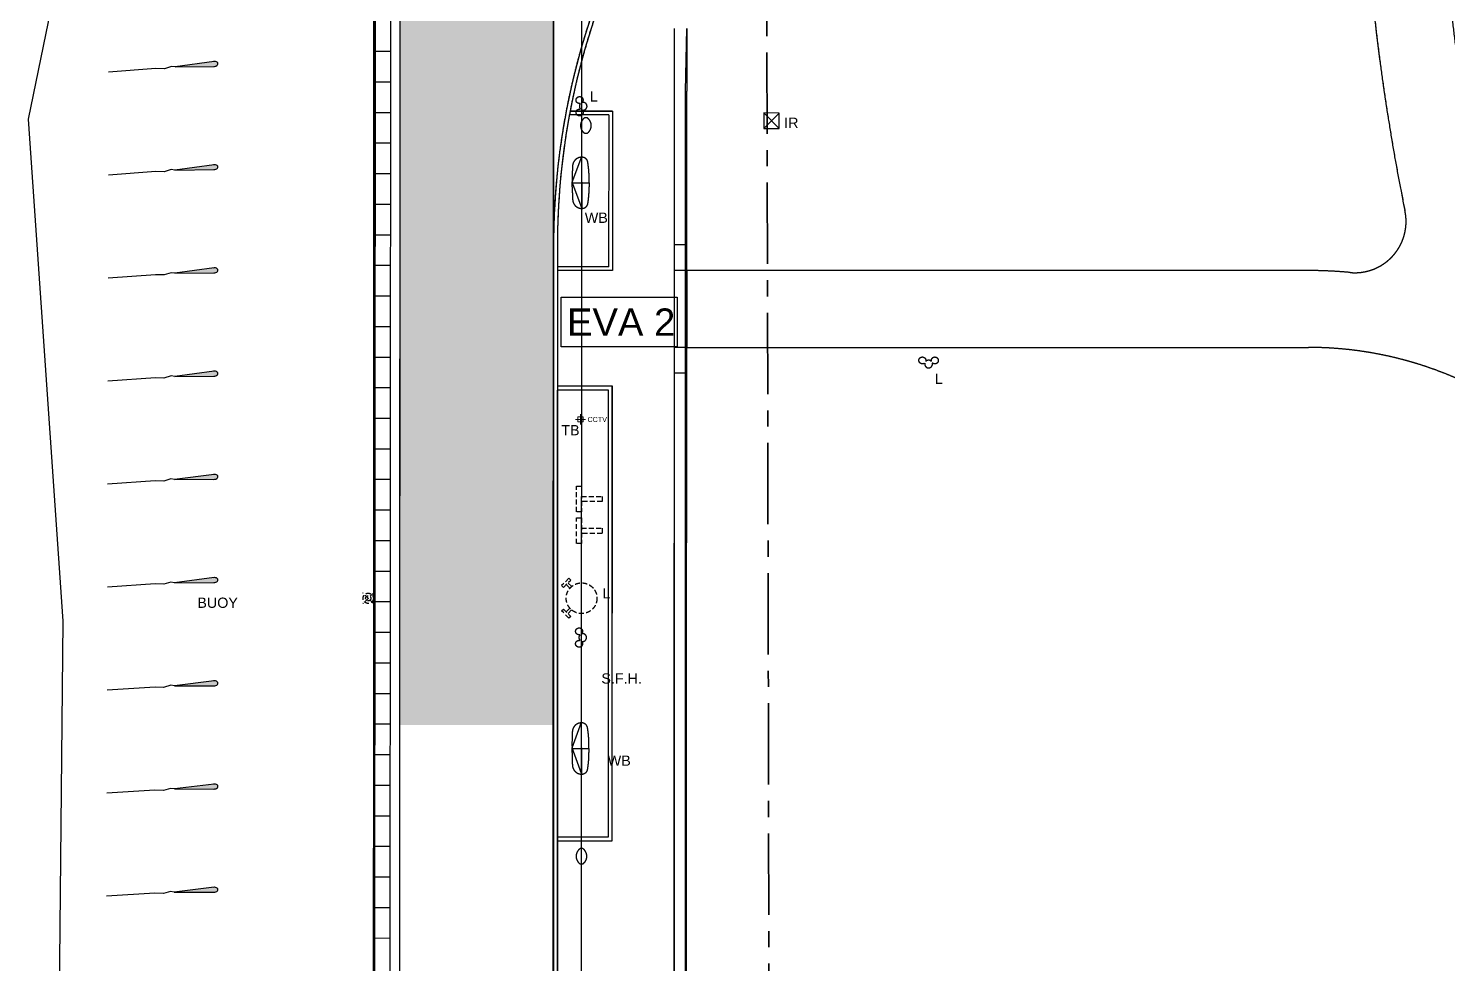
# Model space of a CAD drawing. Header units: millimetres. Extents: x 833576263 to 1668046980, y 817519639 to 1636103653.
# Drawn here: x 833941171 to 833996552, y 817956395 to 817992895 of the extents above; entities that cross this region are included whole.
import ezdxf

# ---------------------------------------------------------------- set-up
doc = ezdxf.new("R2010")
doc.units = ezdxf.units.MM
doc.header["$LTSCALE"] = 100
doc.header["$MEASUREMENT"] = 0
for name, pattern in [('C160$0$DASHED', [19.05, 12.7, -6.35]), ('C160$0$Hidden', [9.525, 6.35, -3.175]), ('R_P_Grid$0$CENTER', [50.8, 31.75, -6.35, 6.35, -6.35]), ('R_site$0$B1_DASHED', [6.5, 1, 5, -0.5]), ('R_site$0$B1_HIDDEN', [5.5, 0, 5, -0.5])]:
    doc.linetypes.add(name, pattern=pattern)
doc.layers.get('Defpoints').update_dxf_attribs({"color": 170})
for name, color, linetype in [('C160$0$+C160', 6, 'C160$0$Hidden'), ('C160$0$EVA', 1, 'C160$0$DASHED'), ('R_site$0$AUDIT_I_160808180252-0', 4, 'Continuous'), ('R_site$0$AUDIT_I_160808180252-11', 4, 'Continuous'), ('R_site$0$AUDIT_I_160808180252-2', 4, 'Continuous'), ('R_site$0$AUDIT_I_160808180252-3', 4, 'Continuous'), ('R_Text for GBP from DLN$0$000-04-LABLES-EVA', 7, 'Continuous'), ('R_Text for GBP from DLN$0$base plan(mm)$0$DLN040__', 7, 'Continuous'), ('T-TITL', 7, 'Continuous'), ('X-REF', 7, 'Continuous')]:
    doc.layers.add(name, color=color, linetype=linetype)
for name, color, linetype, lineweight in [('R_P_Grid$0$RDA9101', 2, 'R_P_Grid$0$CENTER', 35), ('R_P_LG$0$G-CCTV', 80, 'Continuous', 13), ('R_P_LG$0$RDA0624', 7, 'Continuous', 13), ('R_P_LG$0$RDA5803', 1, 'Continuous', 20), ('R_WKCD_PARK$0$000-PAV-Concrete-b', 1, 'Continuous', 25), ('R_WKCD_PARK$0$000-PAV-Tree pits-b', 5, 'Continuous', 9), ('R_WKCD_PARK$0$PAV-secondary path-b', 6, 'Continuous', 18)]:
    doc.layers.add(name, color=color, linetype=linetype, lineweight=lineweight)
doc.styles.add('R_P_LG$0$Arial_2', font='arial.ttf', dxfattribs={"width": 0.8, "height": 200})
doc.styles.add('R_Text for GBP from DLN$0$base plan(mm)$0$SWIS721 LT', font='swiss.ttf')
doc.styles.add('R_Text for GBP from DLN$0$programme (M)$0$programme$0$SWIS721 LT', font='swiss.ttf')
doc.linetypes.add('R_site$0$B1_BDYF', pattern='A,2.5,-0.5,[130,ltypeshp.shx,S=0.5,R=0,X=0,Y=0],-0.5', length=3.5)
doc.linetypes.add('R_site$0$B1_BDYWL', pattern='A,2.5,[1,B1000.shx,S=1,R=0,X=0,Y=0],2.5', length=5)

# ---------------------------------------------------------------- blocks, each defined once
blk = doc.blocks.new('R_P_Grid')
at = {"layer": 'R_P_Grid$0$RDA9101', "flags": 128}
blk.add_lwpolyline([(834400422, 817902331), (834387402.6, 817866709.4), (834384027.5, 817864000), (834374860.2, 817855365.7), (834363294.2, 817844307.5), (834356500.6, 817837623.5), (834356486.5, 817837608.5), (834356028, 817837064.8, 0.0113524), (834348990, 817828511, 0.0013033), (834337547.1, 817813532.7), (834336894.9, 817812501.6, 0.0017352), (834324850.1, 817791585.5), (834321242.5, 817785194.3), (834320157.5, 817783265), (834316164.3, 817775485.7), (834315230.7, 817773739.7), (834310424.4, 817772609.3), (834303594.8, 817771114.9), (834292706.6, 817769903, -0.000919), (834264501.7, 817769460.2, -0.0056297), (834234176.4, 817769259.9, 0.0034014), (834219791.7, 817769228.9, -0.0015748), (834198077.1, 817769102.9, 0.001818), (834177637.5, 817768974.4, -0.0024013), (834152017.4, 817768843.2, 0.0022431), (834140663.6, 817768788.6, -0.0022431), (834131580.4, 817768744.9, -0.022644), (834121606.8, 817769193.6, 0.0146602), (834115514.7, 817769565.3), (834102710.5, 817770971, 0.0098447), (834091359, 817772167.3), (834085152.6, 817773953.6), (834069697.8, 817776969.2), (834069689.3, 817776969), (834061134.2, 817769447.5), (834057833.8, 817769522.5), (834045122, 817776440.8, -0.0348028), (834018856.9, 817796352.3, -0.0353292), (833995554.5, 817819661.6), (833988037.3, 817828964.3), (833985007, 817832721.5), (833977391.7, 817843682.2), (833976567.6, 817844868.7), (833970281.9, 817855496.5), (833969957.4, 818008440.1)], format="xyb", dxfattribs=at)
blk = doc.blocks.new('R_site$0$SLOPE')
at = {"linetype": 'Continuous'}
h = blk.add_hatch(color=0, dxfattribs=at)
edge = h.paths.add_edge_path()
edge.add_line((3.58, 0), (0.31, 0.41))
edge.add_ellipse((0.3, 0.01), major_axis=(0, 0.41), ratio=0.731707, start_angle=358.8413, end_angle=551.2243)
edge.add_line((0.3, -0.4), (3.58, 0))
at = {"color": 0, "linetype": 'Continuous'}
for p, q in [((3.58, 0), (0.3, 0.42)), ((0.3, -0.4), (3.58, 0)), ((3.58, 0), (3.88, -0.14)), ((3.88, -0.14), (4.48, 0.14)), ((4.48, 0.14), (5.18, 0)), ((5.18, 0), (9.13, 0))]:
    blk.add_line(p, q, dxfattribs=at)
blk.add_ellipse((0.3, 0.01), major_axis=(0, 0.41), ratio=0.731707, start_param=6.120326, end_param=9.620679, dxfattribs=at)
blk = doc.blocks.new('R_site$0$11sw3b')
at = {"layer": 'R_site$0$AUDIT_I_160808180252-11', "linetype": 'R_site$0$B1_BDYF', "lineweight": 30, "flags": 128}
blk.add_lwpolyline([(833985.20082, 817807.46572), (833977.70066, 817816.66388), (833969.1555, 817828.2915), (833963.82752, 817836.29754), (833958.71474, 817844.55237), (833955.99572, 817851.15458), (833955.20227, 817858.20678), (833954.76687, 817865.40875), (833954.68068, 817870.29486), (833954.66349, 817900.26283), (833954.61905, 817930.31324), (833954.65117, 817971.11005), (833954.65605, 817997.48965), (833954.64079, 818000)], dxfattribs=at)
at = {"layer": 'R_site$0$AUDIT_I_160808180252-2', "linetype": 'R_site$0$B1_DASHED', "lineweight": 30, "flags": 128}
blk.add_lwpolyline([(834429.22928, 817872.53158), (834429.23083, 817872.52759), (834429.98171, 817870.60153), (834430.54194, 817868.88381), (834431.34177, 817865.50536), (834430.61789, 817863.85636), (834429.45884, 817862.47804), (834427.95848, 817861.482), (834426.2383, 817860.94892), (834424.25006, 817860.94891), (834407.94705, 817845.72329), (834402.58495, 817842.83898), (834387.90828, 817828.44817), (834381.11897, 817822.82533), (834376.73917, 817816.23412), (834357.95226, 817790.58201), (834352.07852, 817785.79515), (834346.92867, 817775.09389), (834338.95153, 817759.75302), (834330.92946, 817747.22924), (834329.81682, 817745.8067), (834328.54602, 817744.52347), (834327.13439, 817743.39702), (834325.60113, 817742.4427), (834323.96714, 817741.6735), (834322.25466, 817741.09989), (834320.0767, 817740.6741), (834269.71335, 817740.40188), (834219.95996, 817740.48395), (834189.16987, 817741.09307), (834167.97691, 817742.57461), (834089.23219, 817741.56247), (834063.79777, 817741.95973), (834061.99085, 817741.94133), (834060.18385, 817741.93813), (834058.37688, 817741.95015), (834056.57007, 817741.97737), (834054.76356, 817742.01979), (834052.95746, 817742.07742), (834051.15192, 817742.15024), (834049.34634, 817742.18592), (834047.55806, 817742.43774), (834045.81283, 817742.90204), (834044.13583, 817743.57215), (834042.58293, 817744.49616), (834041.03615, 817745.43039), (834039.49558, 817746.37481), (834037.71399, 817747.48453), (834017.7631, 817760.35899), (834002.14995, 817771.77972), (833988.19125, 817785.3549), (833964.23528, 817813.20932), (833941.50687, 817845.45221), (833942.15974, 817900), (833942.27443, 817909.58258), (833942.23566, 817939.85927), (833942.52609, 817969.75474), (833941.17057, 817989.34922), (833943.35888, 818000)], dxfattribs=at)
at = {"layer": 'R_site$0$AUDIT_I_160808180252-3', "linetype": 'R_site$0$B1_HIDDEN', "lineweight": 30, "flags": 128}
blk.add_lwpolyline([(834356.47568, 817806.06143), (834356.47499, 817806.06034), (834353.34465, 817801.09165), (834348.16295, 817792.02368), (834342.25572, 817783.36081), (834336.20049, 817765.87661), (834330.9922, 817757.98335), (834325.762, 817752.53516), (834319.943, 817750.27763), (834311.95739, 817750.96349), (834302.56089, 817750.17254), (834293.67648, 817749.88833), (834251.06733, 817749.25985), (834225.5347, 817749.25985), (834207.5347, 817749.16202), (834176.42599, 817748.96637), (834157.34989, 817748.86855), (834129.06853, 817748.73263), (834114.28614, 817749.58079), (834102.04826, 817750.91363), (834095.2629, 817751.70122), (834087.62938, 817752.42822), (834080.48051, 817754.48806), (834075.51266, 817755.4574), (834068.48496, 817749.27788), (834052.24858, 817749.64138), (834046.19022, 817753.15522), (834034.64729, 817759.35914), (834019.85265, 817769.72811), (834005.82116, 817781.10855), (833992.62186, 817793.44449), (833980.31967, 817806.67525), (833968.97787, 817820.73785), (833959.70168, 817834.09205), (833950.29929, 817849.98047), (833950.14042, 817900), (833949.82314, 817999.89243), (833949.82311, 818000)], dxfattribs=at)
at = {"layer": 'R_site$0$AUDIT_I_160808180252-0', "linetype": 'Continuous', "lineweight": 20}
for p, xscale, yscale, rotation in [((833948.56676, 817991.52202), 0.4686815593517303, 0.2343407796758652, 184.5419645004687), ((833948.56676, 817987.49272), 0.4696671046868139, 0.234833552343407, 184.3989512522425), ((833948.56676, 817983.46342), 0.4706891517009783, 0.2353445758504892, 184.2559754090449), ((833948.56676, 817979.43411), 0.471674697036063, 0.2358373485180315, 184.1139631959109), ((833948.56676, 817975.40481), 0.4726967440502279, 0.236348372025114, 183.9730531774394), ((833948.56676, 817971.37551), 0.4737187910643892, 0.2368593955321946, 183.8319769953391), ((833948.56676, 817967.34621), 0.4747408380785511, 0.2373704190392755, 183.6910073214706), ((833948.56676, 817963.3169), 0.4757628850927137, 0.2378814425463569, 183.5519847858447), ((833948.56676, 817959.2876), 0.476784932106878, 0.238392466053439, 183.4130493157164)]:
    blk.add_blockref('R_site$0$SLOPE', p, dxfattribs=dict(at, xscale=xscale, yscale=yscale, rotation=rotation))
blk = doc.blocks.new('R_site')
at = {"linetype": 'R_site$0$B1_BDYWL', "lineweight": 5, "xscale": 1000, "yscale": 1000, "zscale": 1000}
blk.add_blockref('R_site$0$11sw3b', (0, 0), dxfattribs=at)
blk = doc.blocks.new('R_WKCD_PARK')
at = {"layer": 'Defpoints'}
blk.add_lwpolyline([(833961618, 817879845), (833961668, 817994332, -0.405705), (833969536, 818002425, 0.056187), (834023043, 818010017, -0.046979), (834087592, 818020389, -0.016359), (834088573, 818020421), (834091397, 818020421, -0.012147), (834090783, 818020570), (834073471, 818025208, 0.037249), (834021540, 818015826, -0.056187), (833969364, 818008422, 0.405705), (833955668, 817994334), (833955618, 817879824)], format="xyb", dxfattribs=at)
at = {"layer": 'R_WKCD_PARK$0$000-PAV-Concrete-b'}
blk.add_line((833961814, 817984441), (833961814, 817879845), dxfattribs=at)
at = {"layer": 'R_WKCD_PARK$0$000-PAV-Concrete-b', "flags": 128}
for points in [[(833955638, 817853524), (833954766, 817865400), (833954661, 817879821), (833954661, 818096870)], [(833966368, 817992896), (833966368, 817990439), (833966368, 817879861), (833966419, 817865870), (833966603, 817863376)], [(833967101, 817863413), (833966919, 817865890), (833966818, 817879863), (833966818, 817990439), (833966868, 817992895)], [(833962311, 817989665), (833963966, 817989665), (833963966, 817983444), (833961839, 817983444)], [(833961664, 817984441), (833961664, 817879845), (833961684, 817870697), (833961752, 817865248), (833961915, 817863032)], [(833961804, 817961188), (833963954, 817961188), (833963954, 817978928), (833961812, 817978928)]]:
    blk.add_lwpolyline(points, dxfattribs=at)
at = {"layer": 'R_WKCD_PARK$0$000-PAV-Concrete-b'}
for radius in [28000, 27850]:
    blk.add_arc((833989664, 817984429), radius, 159.693, 179.9748, dxfattribs=at)
at = {"layer": 'R_WKCD_PARK$0$000-PAV-Tree pits-b', "flags": 128}
for points in [[(833962282, 817989515), (833963816, 817989515), (833963816, 817983594), (833961846, 817983594)], [(833963811, 817978778), (833961811, 817978778), (833961811, 817961338), (833963804, 817961338), (833963804, 817978778)]]:
    blk.add_lwpolyline(points, dxfattribs=at)
at = {"layer": 'R_WKCD_PARK$0$PAV-secondary path-b', "flags": 128}
blk.add_lwpolyline([(833991117, 817983444), (833966863, 817983444), (833966863, 817980444), (833991117, 817980444)], dxfattribs=at)
at = {"layer": 'R_WKCD_PARK$0$PAV-secondary path-b'}
for centre, radius, start, end in [((834079339, 818002885), 86169, 180.15268, 191.28491), ((834079339, 818002885), 83169, 179.88294, 191.28491), ((834009525, 817988954), 14978, 191.2849, 192.2226), ((833992931, 817985360), 2000, 264.648, 12.2226), ((833991117, 817965998), 17446, 84.648, 90), ((833991117, 817965998), 14446, 51.2697, 90)]:
    blk.add_arc(centre, radius, start, end, dxfattribs=at)
blk = doc.blocks.new('R_P_LG$0$R_LG_EX-furn_ORG_dwg_CCTV-11552149-LG_F _5_000 Mpd_')
at = {"layer": 'R_P_LG$0$G-CCTV', "flags": 128}
for points in [[(-200, 0), (0, 0), (0, -200)], [(0, 200), (0, 0), (200, 0)]]:
    blk.add_lwpolyline(points, dxfattribs=at)
blk.add_lwpolyline([(-100, 100), (100, 100), (100, -100), (-100, -100)], close=True, dxfattribs=at)
at = {"layer": 'R_P_LG$0$G-CCTV', "insert": (274, 95), "char_height": 200, "width": 719.87, "attachment_point": 1, "line_spacing_factor": 0.941778, "style": 'R_P_LG$0$Arial_2'}
blk.add_mtext('CCTV', dxfattribs=at)
blk = doc.blocks.new('R_P_LG')
at = {"layer": 'R_P_LG$0$RDA0624', "lineweight": 18}
h = blk.add_hatch(dxfattribs=at)
h.set_pattern_fill('DOTS', color=4, scale=90, angle=45, style=0)
h.set_pattern_definition([(45, (0, 0), (-50.513940681, 151.541822043), [0, -142.875])])
h.paths.add_polyline_path([(834023042.8602, 818010017.0877, -0.0469794105), (834087592.4086, 818020388.9736, -0.01635881), (834088573.1495, 818020421.0696), (834091396.5953, 818020421.0696, -0.0121473096), (834090782.7579, 818020569.6643), (834073470.9741, 818025208.3428, 0.0372492311), (834021539.7889, 818015825.7688, -0.0561869279), (833969363.6877, 818008422.2874, 0.4057052637), (833955668.2659, 817994334.2822), (833955655.7003, 817965708.069), (833961655.7009, 817965708.069), (833961668.2653, 817994331.6485, -0.4057052637), (833969535.848, 818002424.7579, 0.0561869279)])
at = {"layer": 'R_P_LG$0$RDA5803'}
blk.add_lwpolyline([(833961618.0111, 817879844.8784), (833961668.2653, 817994331.6485, -0.4057052637), (833969535.848, 818002424.7579, 0.0561869279), (834023042.8602, 818010017.0877, -0.0469794105), (834087592.4086, 818020388.9736, -0.01635881), (834088573.1495, 818020421.0696), (834091396.5953, 818020421.0696, -0.0121473096), (834090782.7579, 818020569.6643), (834073470.9741, 818025208.3428, 0.0372492311), (834021539.7889, 818015825.7688, -0.0561869279), (833969363.6877, 818008422.2874, 0.4057052637), (833955668.2659, 817994334.2822), (833955618.0015, 817879824.4572)], format="xyb", dxfattribs=at)
blk.add_blockref('R_P_LG$0$R_LG_EX-furn_ORG_dwg_CCTV-11552149-LG_F _5_000 Mpd_', (833962714.408, 817977636.7595))
blk = doc.blocks.new('C160$0$A$C4A6C4566')
at = {"layer": 'C160$0$+C160', "ltscale": 0.0003}
for p, q in [((833954.645, 817970.439), (833954.218, 817970.866)), ((833954.645, 817970.866), (833954.218, 817970.439))]:
    blk.add_line(p, q, dxfattribs=at)
for radius in [0.201, 0.101]:
    blk.add_circle((833954.432, 817970.652), radius, dxfattribs=at)
blk = doc.blocks.new('C160')
at = {"layer": 'C160$0$+C160'}
for p, q in [((833954.661, 817879.821), (833954.719, 818011.098)), ((833954.71, 817992.004), (833955.31, 817992.003)), ((833954.71, 817990.81), (833955.31, 817990.81)), ((833954.709, 817989.617), (833955.309, 817989.617)), ((833963.816, 817989.515), (833962.282, 817989.515)), ((833963.966, 817989.664), (833962.311, 817989.665)), ((833970.466, 817988.992), (833969.866, 817989.593)), ((833969.866, 817988.993), (833970.466, 817989.592)), ((833954.709, 817988.423), (833955.309, 817988.423)), ((833954.708, 817987.23), (833955.308, 817987.23)), ((833954.708, 817986.037), (833955.308, 817986.036)), ((833954.707, 817984.843), (833955.307, 817984.843)), ((833954.707, 817983.65), (833955.307, 817983.65)), ((833954.706, 817982.456), (833955.306, 817982.456)), ((833954.706, 817981.263), (833955.306, 817981.263)), ((833954.705, 817980.07), (833955.305, 817980.069)), ((833954.704, 817978.876), (833955.304, 817978.876)), ((833954.704, 817977.683), (833955.304, 817977.682)), ((833954.703, 817976.489), (833955.303, 817976.489)), ((833954.703, 817975.296), (833955.303, 817975.296)), ((833954.702, 817974.102), (833955.302, 817974.102)), ((833954.702, 817972.909), (833955.302, 817972.909)), ((833954.701, 817971.716), (833955.301, 817971.715)), ((833954.701, 817970.522), (833955.301, 817970.522)), ((833954.7, 817969.329), (833955.3, 817969.328)), ((833954.7, 817968.135), (833955.3, 817968.135)), ((833954.699, 817966.942), (833955.299, 817966.942)), ((833954.699, 817965.748), (833955.299, 817965.748)), ((833954.698, 817964.555), (833955.298, 817964.555)), ((833954.698, 817963.362), (833955.298, 817963.361)), ((833954.697, 817962.168), (833955.297, 817962.168)), ((833954.697, 817960.975), (833955.297, 817960.975)), ((833954.696, 817959.781), (833955.296, 817959.781)), ((833954.696, 817958.588), (833955.296, 817958.588)), ((833954.695, 817957.395), (833955.295, 817957.394))]:
    blk.add_line(p, q, dxfattribs=at)
at = {"layer": 'C160$0$+C160', "ltscale": 0.0003}
for p, q in [((833962.3, 817971.043), (833962.157, 817971.186)), ((833962.371, 817971.114), (833962.228, 817971.257)), ((833962.3, 817970.268), (833962.157, 817970.125)), ((833962.37, 817970.197), (833962.227, 817970.054))]:
    blk.add_line(p, q, dxfattribs=at)
at = {"layer": 'C160$0$+C160'}
for points in [[(834254.529, 817753.956), (834210.283, 817753.895), (834162.651, 817753.623), (834160.744, 817753.995), (834157.916, 817753.361), (834107.512, 817754.565), (834105.198, 817754.977), (834099.331, 817758.641), (834095.064, 817760.806), (834078.175, 817762.115), (834050.169, 817755.142), (834048.03, 817756.03, -0.065281), (834033.662, 817764.332, -0.019968), (834000.397, 817792.025, -0.029895), (833985.19, 817807.494, -0.021438), (833974.808, 817820.486, -0.020879), (833958.722, 817844.532, -0.129185), (833955.638, 817853.524), (833954.765, 817865.4), (833954.661, 817879.821), (833954.757, 818098.296, -0.191627), (834003.641, 818199.362, 0.20608), (834009.317, 818211.982), (834009.949, 818250.911)], [(834254.52, 817754.556), (834210.281, 817754.495), (834162.707, 817754.224), (834160.735, 817754.608), (834157.856, 817753.963), (834107.572, 817755.164), (834105.417, 817755.548), (834099.626, 817759.164), (834095.229, 817761.395), (834078.125, 817762.721), (834050.217, 817755.772), (834048.26, 817756.584, -0.065281), (834034.027, 817764.808, -0.019968), (834000.799, 817792.471, -0.029895), (833985.642, 817807.889, -0.021438), (833975.292, 817820.84, -0.020888), (833959.228, 817844.855, -0.12935), (833956.237, 817853.568), (833955.365, 817865.424), (833955.261, 817879.823), (833955.319, 818011.098)], [(834036.243, 817984.035, 0.207882), (834016.097, 817973.642, -0.316208), (834013.882, 817973.02, -0.084511), (834002.03, 817979.61, -0.176234), (833997.778, 817986.61, -0.049792), (833996.17, 818003.055, -0.003116), (833993.17, 818002.656, 0.048612), (833994.836, 817986.023, 0.004091), (833994.886, 817985.783, -0.50719), (833992.745, 817983.368, 0.023357), (833991.117, 817983.444), (833966.863, 817983.444), (833966.862, 817980.444), (833991.117, 817980.444, -0.17062), (834000.156, 817977.268, 0.075524), (834011.436, 817970.73, -0.436207), (834012.507, 817968.001, 0.047328), (834010.643, 817962.963, -0.157449), (834003.104, 817951.256, 0.465105)]]:
    blk.add_lwpolyline(points, format="xyb", dxfattribs=at)
for points in [[(833966.368, 817992.896), (833966.367, 817990.439)], [(833966.868, 817992.895), (833966.867, 817990.439)], [(833966.367, 817990.439), (833966.318, 817879.861), (833966.419, 817865.87), (833966.603, 817863.376)], [(833967.101, 817863.413), (833966.919, 817865.89), (833966.818, 817879.863), (833966.867, 817990.439)], [(833963.966, 817989.664), (833963.964, 817983.444), (833961.839, 817983.445)], [(833963.816, 817989.515), (833963.814, 817983.594), (833961.846, 817983.595)], [(833962.767, 817985.898), (833962.393, 817986.897), (833962.762, 817987.897)], [(833962.764, 817986.898), (833962.762, 817987.897)], [(833962.764, 817986.898), (833962.767, 817985.898)], [(833961.664, 817984.441), (833961.618, 817879.845), (833961.684, 817870.697), (833961.752, 817865.248), (833961.915, 817863.032)], [(833961.814, 817984.441), (833961.768, 817879.845)], [(833966.863, 817984.444), (833966.363, 817984.444)], [(833966.863, 817983.444), (833966.363, 817983.444)], [(833966.862, 817980.444), (833966.362, 817980.445)], [(833966.862, 817979.444), (833966.362, 817979.445)], [(833961.804, 817961.188), (833963.954, 817961.187), (833963.962, 817978.928), (833961.812, 817978.929)], [(833962.758, 817963.821), (833962.384, 817964.82), (833962.753, 817965.821)], [(833962.755, 817964.821), (833962.753, 817965.821)], [(833962.755, 817964.821), (833962.758, 817963.821)]]:
    blk.add_lwpolyline(points, dxfattribs=at)
for points in [[(833962.876, 817989.403, 0.533333), (833962.877, 817988.803), (833962.977, 817988.803, 0.533333), (833962.976, 817989.403)], [(833962.996, 817987.688, 0.18547), (833962.923, 817987.812, 0.173886), (833962.757, 817987.867, 0.392676), (833962.405, 817987.527, 0.014037), (833962.392, 817987.023), (833962.393, 817986.867), (833963.054, 817986.869), (833963.053, 817987.025, 0.04166)], [(833963.001, 817986.049, -0.18547), (833962.928, 817985.925, -0.173886), (833962.762, 817985.868, -0.392676), (833962.409, 817986.207, -0.014037), (833962.393, 817986.71), (833962.393, 817986.867), (833963.054, 817986.869), (833963.054, 817986.712, -0.04166)], [(833962.987, 817965.612, 0.18547), (833962.914, 817965.735, 0.173886), (833962.748, 817965.791, 0.392676), (833962.396, 817965.45, 0.014037), (833962.383, 817964.947), (833962.384, 817964.79), (833963.045, 817964.792), (833963.044, 817964.948, 0.04166)], [(833962.992, 817963.972, -0.18547), (833962.919, 817963.848, -0.173886), (833962.753, 817963.791, -0.392676), (833962.4, 817964.13, -0.014037), (833962.384, 817964.633), (833962.384, 817964.79), (833963.045, 817964.792), (833963.045, 817964.635, -0.04166)], [(833962.704, 817960.884, 0.533333), (833962.703, 817960.284), (833962.803, 817960.284, 0.533333), (833962.804, 817960.884)]]:
    blk.add_lwpolyline(points, format="xyb", close=True, dxfattribs=at)
for points in [[(833969.866, 817989.593), (833969.866, 817988.993), (833970.466, 817988.992), (833970.466, 817989.592)], [(833963.811, 817978.778), (833961.811, 817978.779), (833961.804, 817961.338), (833963.804, 817961.337)]]:
    blk.add_lwpolyline(points, close=True, dxfattribs=at)
at = {"layer": 'C160$0$+C160', "ltscale": 0.0003}
for points in [[(833962.559, 817974.027), (833962.559, 817975.027), (833962.759, 817975.027), (833962.759, 817974.027)], [(833962.759, 817974.427), (833962.759, 817974.627), (833963.559, 817974.627), (833963.559, 817974.427)], [(833962.559, 817972.787), (833962.559, 817973.787), (833962.759, 817973.787), (833962.759, 817972.787)], [(833962.759, 817973.187), (833962.759, 817973.387), (833963.559, 817973.387), (833963.559, 817973.187)], [(833961.98, 817971.151), (833962.051, 817971.08), (833962.334, 817971.363), (833962.263, 817971.433)], [(833961.98, 817970.161), (833962.051, 817970.231), (833962.333, 817969.948), (833962.263, 817969.878)]]:
    blk.add_lwpolyline(points, close=True, dxfattribs=at)
blk.add_circle((833962.758, 817970.655), 0.6, dxfattribs=at)
at = {"layer": 'C160$0$+C160'}
for centre, radius, start, end in [((833989.664, 817984.429), 28, 159.693, 179.9748), ((833989.664, 817984.429), 27.85, 159.693, 179.9748), ((833962.82, 817989.857), 0.15, 135.3745, 225.6153), ((833962.82, 817989.857), 0.15, 255.3745, 105.6153), ((833976.299, 817979.795), 0.15, 44.8683, 135.1092), ((833976.299, 817979.795), 0.15, 164.8683, 15.1092), ((833962.801, 817969.12), 0.15, 134.7842, 225.025), ((833962.801, 817969.12), 0.15, 254.7842, 105.025)]:
    blk.add_arc(centre, radius, start, end, dxfattribs=at)
for points in [[(833962.702, 817989.965), (833962.647, 817989.955), (833962.591, 817989.979), (833962.561, 817990.029), (833962.523, 817990.094), (833962.545, 817990.177), (833962.609, 817990.215), (833962.674, 817990.253), (833962.757, 817990.232), (833962.795, 817990.167), (833962.825, 817990.117), (833962.818, 817990.055), (833962.783, 817990.013)], [(833962.786, 817989.7), (833962.822, 817989.658), (833962.829, 817989.596), (833962.8, 817989.546), (833962.764, 817989.481), (833962.681, 817989.458), (833962.615, 817989.494), (833962.55, 817989.531), (833962.527, 817989.614), (833962.564, 817989.679), (833962.593, 817989.73), (833962.649, 817989.755), (833962.704, 817989.747)], [(833976.142, 817979.83), (833976.1, 817979.796), (833976.039, 817979.789), (833975.988, 817979.818), (833975.923, 817979.855), (833975.901, 817979.938), (833975.938, 817980.003), (833975.976, 817980.068), (833976.059, 817980.09), (833976.124, 817980.053), (833976.174, 817980.024), (833976.199, 817979.967), (833976.19, 817979.913)], [(833976.408, 817979.913), (833976.399, 817979.967), (833976.424, 817980.024), (833976.474, 817980.053), (833976.539, 817980.09), (833976.622, 817980.068), (833976.659, 817980.003), (833976.697, 817979.938), (833976.675, 817979.855), (833976.61, 817979.818), (833976.559, 817979.788), (833976.498, 817979.795), (833976.455, 817979.831)], [(833962.683, 817969.229), (833962.629, 817969.22), (833962.572, 817969.245), (833962.543, 817969.295), (833962.506, 817969.36), (833962.528, 817969.443), (833962.593, 817969.48), (833962.658, 817969.518), (833962.741, 817969.495), (833962.778, 817969.43), (833962.807, 817969.38), (833962.8, 817969.318), (833962.765, 817969.276)], [(833962.765, 817968.963), (833962.8, 817968.921), (833962.806, 817968.859), (833962.777, 817968.809), (833962.74, 817968.744), (833962.657, 817968.722), (833962.592, 817968.759), (833962.527, 817968.797), (833962.505, 817968.88), (833962.542, 817968.945), (833962.572, 817968.995), (833962.629, 817969.02), (833962.683, 817969.011)]]:
    blk.add_open_spline(points, degree=3, knots=[0, 0, 0, 0, 1, 1, 1, 2, 2, 2, 3, 3, 3, 4, 4, 4, 4], dxfattribs=at)
at = {"layer": 'C160$0$EVA', "flags": 128}
blk.add_lwpolyline([(834128.317, 818030.08, -0.145844), (834116.042, 818026.421), (834088.573, 818026.421, 0.016359), (834087.2, 818026.376, 0.046979), (834021.54, 818015.826, -0.056187), (833969.364, 818008.422, 0.405705), (833955.668, 817994.334), (833955.618, 817879.824), (833955.722, 817865.438), (833956.59, 817853.63, 0.118446), (833959.114, 817845.73, 0.022563), (833976.131, 817820.318, 0.150268), (833991.721, 817808.776, 0.0852), (834018.736, 817804.167, 0.061119), (834043.876, 817807.277, -0.46092), (834055.521, 817798.987, 0.31719), (834075.122, 817775.842, 0.09515), (834184.419, 817768.828, 0.2774), (834239.09, 817811.861), (834242.392, 817820.559, -0.510377), (834255.055, 817823.984), (834260.246, 817819.79, 0.373727), (834277.287, 817820.398, -0.373727), (834287.905, 817820.777), (834291.644, 817817.756), (834296.232, 817823.434), (834292.655, 817826.325, -0.414214), (834291.445, 817837.716), (834332.502, 817888.525, -0.350062), (834342.367, 817890.708, 0.102667), (834400.842, 817875.706, 0.100957), (834409.137, 817876.999), (834444.015, 817889.966, 0.332678), (834453.167, 817904.166), (834452.857, 817908.595, -0.155717), (834454.024, 817913.381), (834445.783, 817911.703, -0.115419), (834446.872, 817908.177), (834447.182, 817903.747, -0.332678), (834441.924, 817895.59), (834407.046, 817882.623, -0.100957), (834401.121, 817881.699, -0.051411), (834372.209, 817886.047), (834379.39, 817889.501, 0.162917), (834396.595, 817906.227), (834392.123, 817910.781, -0.179073), (834376.789, 817894.908), (834366.567, 817889.991, -0.199372), (834360.364, 817889.652, -0.049629), (834334.8, 817901.625), (834322.119, 817909.179), (834319.048, 817904.024), (834323.346, 817901.465, -0.45655), (834325.501, 817889.415), (834274.553, 817826.357, -0.414214), (834263.162, 817825.148), (834259.846, 817827.828, -0.2375), (834248.727, 817852.408, -0.000008), (834248.76, 817853.209), (834242.765, 817853.459, 0.000008), (834242.732, 817852.657, 0.098884), (834244.917, 817838.726, -0.341761), (834241.931, 817829.272, 0.151594), (834236.782, 817822.688), (834233.48, 817813.99, -0.2774), (834183.667, 817774.781, -0.09515), (834076.628, 817781.65, -0.220431), (834063.432, 817792.491, -0.264689), (834064.805, 817812.539, -0.098357), (834067.029, 817814.779, 0.140841), (834072.196, 817820.936), (834089.614, 817860.11, -0.147837), (834100.578, 817872.816, -0.410901), (834111.707, 817870.393, 0.031692), (834114.287, 817866.928, 0.252242), (834125.77, 817862.431, -0.125686), (834129.746, 817861.915), (834135.114, 817859.776), (834142.622, 817855.048), (834145.562, 817859.914), (834128.702, 817870.086, -0.390962), (834117.887, 817872.026, -0.013137), (834117.027, 817873.227, -0.385183), (834118.544, 817883.988, 0.012387), (834120.815, 817885.981, 0.008404), (834123.055, 817888.118), (834117.142, 817894.113, -0.038497), (834096.207, 817877.116, 0.137723), (834084.132, 817862.548), (834066.714, 817823.373, -0.191803), (834062.187, 817818.953), (834051.762, 817814.614, -0.446391), (834035.637, 817822.309, 0.118164), (834032.365, 817828.01), (834034.386, 817830.321), (834031.649, 817832.687, -0.153015), (834020.841, 817838.946), (834021.04, 817839.146), (834020.346, 817839.938), (834020.139, 817839.748, -0.076925), (834016.885, 817845.319), (834013.267, 817848.405), (834007.454, 817841.536, -0.399413), (834008.806, 817824.317), (834007.069, 817822.176), (834011.728, 817818.395), (834015.819, 817823.438, -1.550619), (834022.422, 817810.24, -0.009421), (834018.731, 817810.167, -0.052259), (834003.179, 817811.781, -0.032796), (833993.716, 817814.435, -0.150265), (833980.961, 817823.878, -0.022565), (833964.244, 817848.84, -0.118446), (833962.574, 817854.07), (833961.721, 817865.68), (833961.618, 817879.845), (833961.668, 817994.332, -0.405705), (833969.536, 818002.425, 0.056187), (834023.043, 818010.017, -0.046979), (834087.592, 818020.389, -0.016359), (834088.573, 818020.421), (834116.042, 818020.421, 0.146696), (834131.681, 818025.11, -0.021313), (834130.797, 818030.541, -0.021313)], format="xyb", dxfattribs=at)
at = {"layer": 'Defpoints', "color": 5, "linetype": 'C160$0$Hidden'}
blk.add_lwpolyline([(834254.409, 817762.013), (834210.254, 817761.952), (834163.406, 817761.685), (834160.628, 817762.226), (834157.119, 817761.439), (834108.319, 817762.605), (834108.144, 817762.636), (834103.295, 817765.664), (834097.282, 817768.715), (834077.496, 817770.249), (834050.805, 817763.603, -0.063743), (834038.566, 817770.725, -0.019968), (834005.795, 817798.006, -0.029895), (833991.263, 817812.789, -0.021438), (833981.312, 817825.241, -0.021013), (833965.506, 817848.883, -0.132471), (833963.674, 817854.115), (833962.82, 817865.725), (833962.718, 817879.849), (833962.814, 818098.001, -0.191115), (834009.083, 818193.421, 0.20608), (834017.373, 818211.851), (834018.002, 818250.609)], format="xyb", dxfattribs=at)
at = {"layer": 'C160$0$+C160'}
blk.add_blockref('C160$0$A$C4A6C4566', (0, 0), dxfattribs=at)
blk = doc.blocks.new('R_Text for GBP from DLN$0$EVA 2')
at = {"color": 4, "lineweight": 30}
blk.add_lwpolyline([(0, 0), (4.536, 0), (4.536, -1.944), (0, -1.944)], close=True, dxfattribs=at)
at = {"color": 4, "lineweight": 30, "style": 'R_Text for GBP from DLN$0$programme (M)$0$programme$0$SWIS721 LT'}
blk.add_text('EVA 2', height=1.067, dxfattribs=at).set_placement((0.233, -1.512))
blk = doc.blocks.new('R_Text for GBP from DLN')
at = {"layer": 'R_Text for GBP from DLN$0$000-04-LABLES-EVA', "color": 1, "lineweight": 30, "xscale": 1000, "yscale": 1000, "zscale": 1000}
blk.add_blockref('R_Text for GBP from DLN$0$EVA 2', (833961956, 817982409), dxfattribs=at)
at = {"layer": 'R_Text for GBP from DLN$0$base plan(mm)$0$DLN040__', "style": 'R_Text for GBP from DLN$0$base plan(mm)$0$SWIS721 LT'}
for s, p in [('L', (833963082, 817990040)), ('IR', (833970663, 817989011)), ('WB', (833962883, 817985304)), ('L', (833976544, 817979018)), ('TB', (833961965, 817977014)), ('L', (833963568, 817970645)), ('BUOY', (833947763, 817970280)), ('S.F.H.', (833963529, 817967324)), ('WB', (833963777, 817964115))]:
    blk.add_text(s, height=400, dxfattribs=at).set_placement(p)

msp = doc.modelspace()

# ---------------------------------------------------------------- block references
at = {"layer": 'X-REF'}
msp.add_blockref('R_P_Grid', (0, 0), dxfattribs=at)

# ---------------------------------------------------------------- next in the draw order: block references
msp.add_blockref('R_site', (0, 0), dxfattribs=at)

# ---------------------------------------------------------------- next in the draw order: block references
msp.add_blockref('R_WKCD_PARK', (0, 0), dxfattribs=at)

# ---------------------------------------------------------------- next in the draw order: block references
at = {"layer": 'X-REF', "xscale": 1000, "yscale": 1000, "zscale": 1000}
msp.add_blockref('C160', (0, 0), dxfattribs=at)

# ---------------------------------------------------------------- next in the draw order: block references
at = {"layer": 'T-TITL'}
msp.add_blockref('R_Text for GBP from DLN', (0, 0), dxfattribs=at)
at = {"layer": 'X-REF'}
for name in ['R_P_LG', 'R_Text for GBP from DLN']:
    msp.add_blockref(name, (0, 0), dxfattribs=at)

doc.saveas('drawing.dxf')
